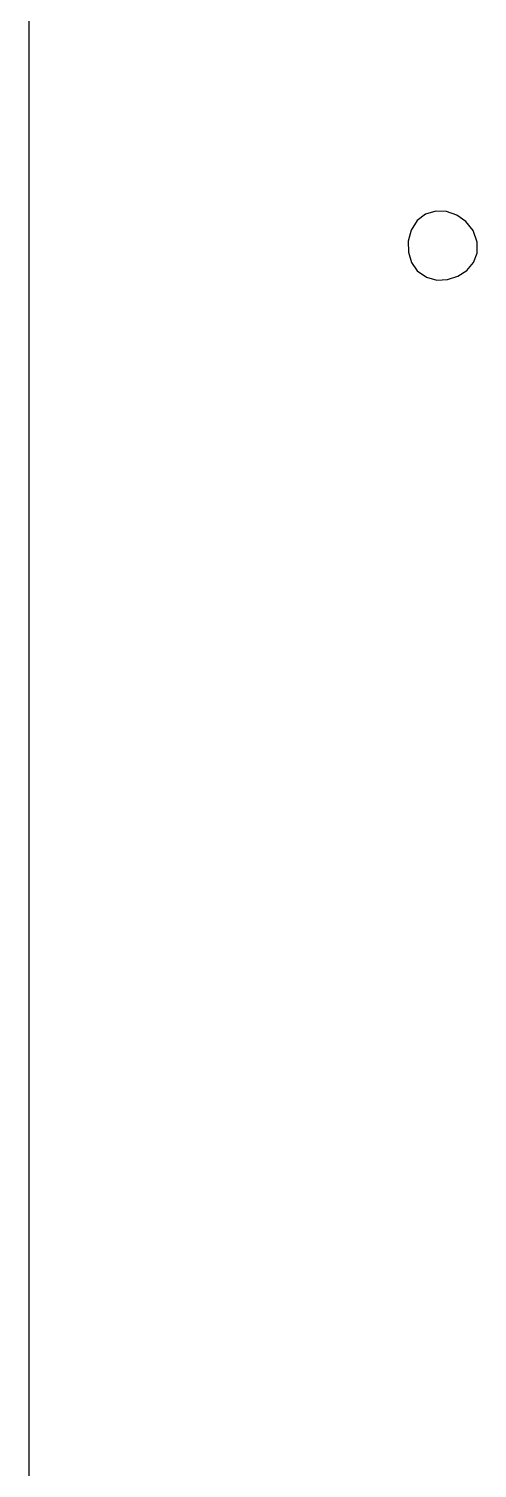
# Model space of a CAD drawing. Extents: x 45 to 596, y -261 to 395.
# Drawn here: x 44.6 to 84.1, y 141.1 to 268 of the extents above; entities that cross this region are included whole.
import ezdxf

# ---------------------------------------------------------------- set-up
doc = ezdxf.new("R2010")
doc.units = 0

msp = doc.modelspace()

# ---------------------------------------------------------------- linework, layer by layer
at = {"layer": 'Layer 1'}
for p, q in [((44.6336, 356.5), (44.6336, 39.4004)), ((79.598179, 251.68355), (78.848868, 251.125961)), ((80.483915, 251.937282), (79.598179, 251.68355)), ((81.425462, 251.902659), (80.483915, 251.937282)), ((82.342205, 251.595183), (81.425462, 251.902659)), ((83.153526, 251.030358), (82.342205, 251.595183)), ((78.3166, 250.249), (78.064418, 249.300218)), ((78.848868, 251.125961), (78.316598, 250.24901)), ((78.316598, 250.24901), (78.3166, 250.249)), ((83.778813, 250.223686), (83.153526, 251.030358)), ((84.137448, 249.19067), (83.778813, 250.223686)), ((78.064418, 249.300218), (78.085089, 248.31423)), ((84.143391, 248.241629), (84.137448, 249.19067)), ((78.085089, 248.31423), (78.353807, 247.402657)), ((78.353807, 247.402657), (78.845768, 246.67712)), ((83.218898, 246.709418), (83.81292, 247.40266)), ((83.81292, 247.40266), (84.143391, 248.241629)), ((78.845768, 246.67712), (79.664583, 246.106869)), ((81.531658, 245.902747), (82.434189, 246.197562)), ((82.434189, 246.197562), (83.218898, 246.709418)), ((79.664583, 246.106869), (80.584168, 245.86063)), ((80.584168, 245.86063), (81.531658, 245.902747))]:
    msp.add_line(p, q, dxfattribs=at)

doc.saveas('drawing.dxf')
